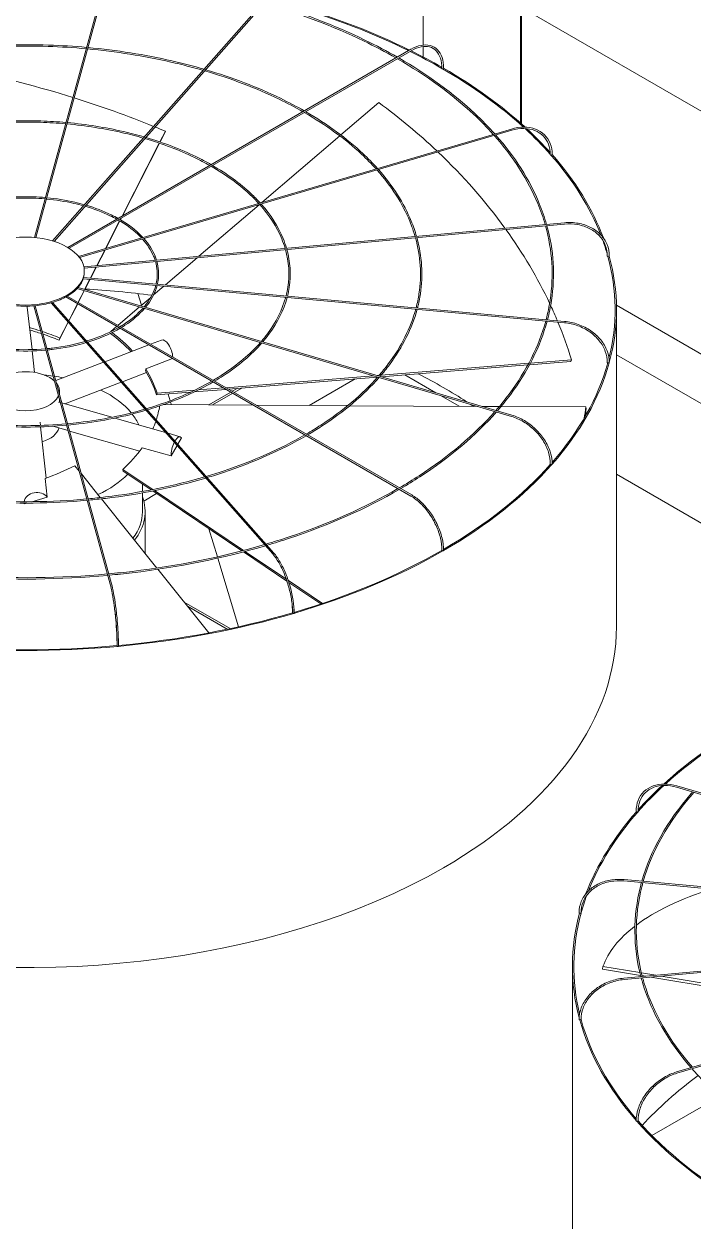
# Model space of a CAD drawing. Header units: millimetres. Extents: x -312439 to 477422, y -331570 to 212570.
# Drawn here: x 398486 to 398783, y 91207 to 91738 of the extents above; entities that cross this region are included whole.
import ezdxf

# ---------------------------------------------------------------- set-up
doc = ezdxf.new("R2010")
doc.units = ezdxf.units.MM

msp = doc.modelspace()

# ---------------------------------------------------------------- linework, layer by layer
at = {"color": 0, "linetype": 'Continuous', "lineweight": 0, "extrusion": (8.40036e-17, 0.816497, 0.57735)}
for p, q in [((398662.95, 91845.258), (398662.95, 91728.713)), ((398706.256, 91820.255), (398706.256, 91694.05)), ((398706.689, 91820.505), (398706.689, 91693.665)), ((398524.048, 91765.872), (398490.426, 91643.314)), ((398491.045, 91643.255), (398524.638, 91765.71)), ((398596.187, 91752.473), (398498.505, 91641.789)), ((398499.146, 91641.589), (398596.646, 91752.068)), ((398825.256, 91676.938), (398706.689, 91745.392)), ((398662.95, 91728.077), (398662.95, 91723.42)), ((398657.573, 91726.818), (398505.256, 91638.878)), ((398657.879, 91726.288), (398505.847, 91638.512)), ((398643.283, 91703.215), (398626.424, 91688.811)), ((398702.184, 91691.45), (398510.017, 91634.919)), ((398702.356, 91690.862), (398510.426, 91634.401)), ((398546.134, 91685.735), (398548.553, 91690.475)), ((398548.182, 91689.508), (398548.553, 91690.475)), ((398529.318, 91652.77), (398545.853, 91685.183)), ((398545.958, 91685.148), (398529.492, 91652.871)), ((398548.182, 91689.508), (398546.239, 91685.699)), ((398625.948, 91688.404), (398591.353, 91658.846)), ((398590.213, 91657.872), (398563.463, 91635.017)), ((398512.361, 91630.344), (398725.66, 91649.849)), ((398512.475, 91629.74), (398725.716, 91649.239)), ((398522.012, 91638.448), (398528.252, 91650.68)), ((398528.346, 91650.625), (398522.156, 91638.49)), ((398528.531, 91651.227), (398528.807, 91651.768)), ((398528.981, 91651.868), (398528.625, 91651.171)), ((398518.148, 91630.873), (398521.629, 91637.697)), ((398521.773, 91637.739), (398518.277, 91630.885)), ((398562.657, 91634.329), (398548.573, 91622.294)), ((398512.578, 91627.906), (398512.578, 91628.406)), ((398515.322, 91625.335), (398517.819, 91630.228)), ((398517.948, 91630.24), (398515.44, 91625.324)), ((398509.787, 91621.122), (398702.356, 91564.473)), ((398512.094, 91625.015), (398725.66, 91605.486)), ((398725.716, 91606.096), (398512.274, 91625.614)), ((398512.731, 91620.256), (398515.023, 91624.747)), ((398515.14, 91624.737), (398512.838, 91620.224)), ((398547.922, 91621.739), (398543.316, 91617.803)), ((398657.573, 91528.517), (398504.406, 91616.948)), ((398657.879, 91529.047), (398505.025, 91617.298)), ((398509.327, 91620.619), (398702.184, 91563.885)), ((398509.812, 91614.534), (398512.448, 91619.701)), ((398512.555, 91619.669), (398509.907, 91614.479)), ((398536.349, 91618.436), (398537.93, 91613.202)), ((398542.054, 91616.725), (398537.618, 91612.935)), ((398487.265, 91612.391), (398489.359, 91593.559)), ((398524.048, 91489.463), (398490.165, 91612.975)), ((398524.638, 91489.625), (398490.784, 91613.031)), ((398497.819, 91614.324), (398596.187, 91502.862)), ((398596.646, 91503.267), (398498.47, 91614.512)), ((398505.651, 91606.376), (398509.534, 91613.987)), ((398509.629, 91613.933), (398505.728, 91606.287)), ((398537.062, 91612.46), (398527.522, 91604.309)), ((398994.7, 91471.277), (398748.765, 91613.268)), ((398748.785, 91470.655), (398748.785, 91611.395)), ((398505.429, 91605.701), (398501.347, 91597.698)), ((398501.717, 91598.665), (398505.351, 91605.789)), ((398524.31, 91601.524), (398524.324, 91601.576)), ((398527.028, 91603.887), (398524.324, 91601.576)), ((398501.347, 91597.698), (398501.717, 91598.665)), ((398541.256, 91595.673), (398521.726, 91588.161)), ((398546.784, 91597.8), (398541.991, 91595.956)), ((398489.427, 91592.948), (398490.488, 91583.402)), ((398539.89, 91585.024), (398551.779, 91589.597)), ((398710.612, 91587.592), (398728.803, 91589.063)), ((398728.598, 91588.288), (398728.803, 91589.063)), ((398748.785, 91591.253), (398950.298, 91474.91)), ((398521.116, 91587.926), (398499.909, 91579.769)), ((398644.327, 91582.23), (398709.887, 91587.533)), ((398709.46, 91586.74), (398644.518, 91581.488)), ((398728.598, 91588.288), (398710.189, 91586.799)), ((398528.92, 91579.083), (398503.971, 91569.486)), ((398540.188, 91583.417), (398529.53, 91579.318)), ((398575.417, 91576.657), (398640.795, 91581.945)), ((398642.749, 91581.344), (398576.569, 91575.992)), ((398632.789, 91580.539), (398612.408, 91568.772)), ((398642.497, 91582.082), (398643.46, 91582.16)), ((398668.656, 91574.387), (398654.902, 91582.327)), ((398501.535, 91575.059), (398501.535, 91573.84)), ((398559.627, 91574.621), (398544.64, 91573.409)), ((398544.64, 91573.409), (398544.846, 91574.184)), ((398544.846, 91574.184), (398561.561, 91575.536)), ((398549.823, 91573.828), (398550.713, 91570.882)), ((398575.495, 91575.905), (398561.364, 91574.762)), ((398563.225, 91575.67), (398574.343, 91576.57)), ((398577.609, 91574.684), (398567.799, 91569.02)), ((398569.514, 91569.01), (398578.475, 91574.184)), ((398580.413, 91576.303), (398578.222, 91575.038)), ((398579.088, 91574.538), (398582.427, 91576.465)), ((398679.023, 91568.401), (398670.91, 91573.085)), ((398501.935, 91570.068), (398501.145, 91570.293)), ((398501.535, 91571.525), (398501.535, 91570.182)), ((398524.843, 91563.523), (398502.624, 91569.871)), ((398587.611, 91568.91), (398547.714, 91569.132)), ((398550.891, 91570.294), (398551.248, 91569.112)), ((398629.47, 91568.677), (398588.847, 91568.903)), ((398686.983, 91568.357), (398630.43, 91568.672)), ((398696.755, 91568.303), (398689.195, 91568.345)), ((398735.216, 91568.089), (398697.55, 91568.298)), ((398735.38, 91567.328), (398735.216, 91568.089)), ((398548.655, 91556.721), (398526.12, 91563.159)), ((398493.102, 91559.894), (398492.946, 91561.298)), ((398495.698, 91536.549), (398493.17, 91559.283)), ((398505.358, 91557.593), (398498.562, 91559.534)), ((398537.168, 91548.505), (398506.047, 91557.396)), ((398555.076, 91554.886), (398549.748, 91556.409)), ((398555.671, 91554.324), (398554.067, 91551.514)), ((398551.115, 91546.341), (398538.264, 91550.012)), ((398553.747, 91550.952), (398551.115, 91546.341)), ((398510.295, 91539.594), (398508.339, 91542.033)), ((398496.104, 91528.105), (398495.186, 91536.367)), ((398519.684, 91527.886), (398511.26, 91538.39)), ((398529.853, 91539.618), (398529.688, 91540.379)), ((398529.688, 91540.379), (398542.972, 91531.452)), ((398542.222, 91531.306), (398529.853, 91539.618)), ((398877.595, 91463.878), (398748.785, 91538.247)), ((398538.36, 91530.587), (398538.36, 91533.901)), ((398582.495, 91504.242), (398542.942, 91530.822)), ((398543.69, 91530.97), (398583.192, 91504.424)), ((398485.809, 91525.441), (398485.852, 91525.058)), ((398485.852, 91525.058), (398487.14, 91525.441)), ((398489.241, 91526.066), (398496.104, 91528.105)), ((398544.777, 91496.598), (398520.138, 91527.321)), ((398538.36, 91521.616), (398538.36, 91529.965)), ((398544.668, 91529.662), (398538.945, 91526.358)), ((398539.585, 91503.073), (398539.585, 91521.616)), ((398567.875, 91514.067), (398571.638, 91501.607)), ((398583.869, 91503.969), (398602.251, 91491.616)), ((398571.816, 91501.019), (398581.022, 91470.542)), ((398602.54, 91490.772), (398583.173, 91503.786)), ((398567.85, 91467.829), (398545.221, 91496.045)), ((398603.139, 91491.02), (398618.23, 91480.878)), ((398617.585, 91480.661), (398603.413, 91490.185)), ((398577.298, 91469.729), (398556.866, 91481.525)), ((398558.36, 91479.663), (398576.031, 91469.46)), ((398967.373, 91342.899), (398775.443, 91399.36)), ((398967.782, 91343.417), (398775.616, 91399.948)), ((398965.324, 91338.238), (398752.083, 91357.737)), ((398752.139, 91358.347), (398965.438, 91338.842)), ((398965.525, 91334.112), (398752.083, 91314.594)), ((398752.139, 91313.984), (398965.705, 91333.513)), ((398775.443, 91272.971), (398968.012, 91329.62)), ((398775.616, 91272.383), (398968.472, 91329.117)), ((398729.231, 91179.153), (398729.231, 91319.893)), ((398742.635, 91318.635), (398742.8, 91319.78)), ((398759.49, 91315.829), (398742.635, 91318.635)), ((398742.8, 91319.78), (398759.187, 91317.052)), ((398759.843, 91316.943), (398766.198, 91315.885)), ((398761.652, 91315.469), (398760.151, 91315.719)), ((398823.469, 91305.177), (398764.037, 91315.072)), ((398768.583, 91315.488), (398822.786, 91306.463)), ((398764.508, 91244.757), (398794.538, 91262.095))]:
    msp.add_line(p, q, dxfattribs=at)
at = {"color": 0, "linetype": 'Continuous', "lineweight": 0}
for centre, major_axis, ratio, start_param, end_param in [((398486.56, 91611.395), (-261.613, 0), 0.5773503, 4.0051997, 4.2408431), ((398486.56, 91611.395), (-262.225, 0), 0.5773503, 4.0050166, 4.2406095), ((398486.56, 91611.395), (-261.613, 0), 0.5773503, 3.9286416, 4.0018792), ((398486.56, 91611.395), (-262.225, 0), 0.5773503, 3.9309746, 4.001704), ((398486.93, 91569.678), (-236.033, 90.421), 0.5343599, 4.8289255, 5.0170065), ((398671.548, 91718.323), (0.306, -0.004), 0.5683066, 3.1415927, 3.9346429), ((398671.548, 91718.323), (0.306, -0.004), 0.5683066, 3.9346429, 5.5054392), ((398486.56, 91611.395), (-261.613, 0), 0.5773503, 3.7066773, 3.9265771), ((398671.764, 91718.448), (-0.306, 0), 0.5773503, 1.8326303, 3.1415927), ((398486.56, 91611.395), (-262.225, 0), 0.5773503, 3.705131, 3.9265633), ((398486.93, 91569.678), (-236.033, 90.421), 0.5343599, 4.6778989, 4.8264893), ((398486.766, 91569.486), (244.29, -64.884), 0.7560981, 0.9482496, 1.0897919), ((398486.93, 91569.678), (-236.033, 90.421), 0.5343599, 4.655659, 4.6753292), ((398486.56, 91611.395), (-261.613, 0), 0.5773503, 3.6151503, 3.7017035), ((398486.56, 91611.395), (-262.225, 0), 0.5773503, 3.6198551, 3.6998544), ((398486.766, 91569.486), (244.29, -64.884), 0.7560981, 0.7473423, 0.9452164), ((398719.687, 91680.069), (-0.306, 0.005), 0.5715189, 0, 0.4809344), ((398719.687, 91680.069), (-0.306, 0.005), 0.5715189, 0.4809344, 2.0517307), ((398486.56, 91611.395), (-261.613, 0), 0.5773503, 3.3623861, 3.6122993), ((398719.959, 91680.149), (-0.306, 0), 0.5773503, 1.5184711, 3.1415927), ((398486.56, 91611.395), (-262.225, 0), 0.5773503, 3.3525846, 3.6125039), ((398486.766, 91569.486), (244.29, -64.884), 0.7560981, 0.5676523, 0.7441319), ((398486.56, 91611.395), (-261.613, 0), 0.5773503, 3.3053341, 3.3466211), ((398744.995, 91635.099), (-0.306, 0.006), 0.5752952, 0, 0.1678974), ((398744.995, 91635.099), (-0.306, 0.006), 0.5752952, 0.1678974, 1.7386937), ((398486.56, 91611.395), (-261.613, 0), 0.5773503, 2.9976529, 3.2980059), ((398745.297, 91635.127), (-0.306, 0), 0.5773503, 1.2043118, 3.1415927), ((398486.56, 91611.395), (-262.225, 0), 0.5773503, 2.9856485, 3.2984345), ((398486.451, 91627.906), (-26.126, 0), 0.5773503, 2.9880814, 3.1415927), ((398486.451, 91627.906), (-26.126, 0), 0.5773503, 2.3597628, 2.6667854), ((398486.451, 91627.906), (-26.126, 0), 0.5773503, 2.6739221, 2.9809447), ((398486.451, 91627.906), (-26.126, 0), 0.5773503, 2.0456036, 2.3526262), ((398486.56, 91470.155), (-261.613, 0), 0.5773503, 4.4965959, 4.611374), ((398486.451, 91627.906), (-26.126, 0), 0.5773503, 1.417285, 1.7243076), ((398481.771, 91611.781), (-5.494, -0.611), 0.8148193, 3.1415927, 3.239858), ((398486.451, 91627.906), (-26.126, 0), 0.5773503, 1.7314443, 2.0384669), ((398486.766, 91569.486), (244.29, -64.884), 0.7560981, 0.5274276, 0.562586), ((398486.766, 91569.486), (244.29, -64.884), 0.7560981, 0.4379774, 0.5241031), ((398486.93, 91569.678), (56.639, -21.698), 0.5343599, 1.6636456, 1.7494756), ((398486.56, 91568.711), (-56.639, 21.698), 0.5343599, 4.7930664, 4.8825345), ((398486.93, 91569.678), (56.639, -21.698), 0.5343599, 1.5140664, 1.6514841), ((398486.56, 91568.711), (-56.639, 21.698), 0.5343599, 4.655659, 4.78086), ((398486.56, 91568.711), (58.621, -15.57), 0.7560981, 0.8715668, 1.0888975), ((398486.766, 91569.486), (58.621, -15.57), 0.7560981, 1.0889957, 1.0897919), ((398486.766, 91569.486), (58.621, -15.57), 0.7560981, 0.8588781, 1.0770864), ((398548.769, 91592.64), (-1.984, 5.159), 0.4527097, 4.0715694, 6.2831853), ((398486.56, 91575.059), (-14.976, 0), 0.5773503, 3.6916997, 5.4977871), ((398486.56, 91568.711), (58.621, -15.57), 0.7560981, 0.4379774, 0.6726233), ((398486.766, 91569.486), (58.621, -15.57), 0.7560981, 0.4379774, 0.6748983), ((398486.56, 91611.395), (-261.613, 0), 0.5773503, 2.6753447, 2.9836943), ((398486.56, 91611.395), (-262.225, 0), 0.5773503, 2.6707914, 2.9843582), ((398744.995, 91587.815), (-0.306, 0.006), 0.5792658, 0, 1.4246091), ((398745.297, 91587.788), (-0.306, 0), 0.5773503, 0.8901525, 3.1415927), ((398486.56, 91552.747), (-51.8, 0), 0.5773503, 4.4755897, 4.5522282), ((398486.56, 91552.747), (-51.8, 0), 0.5773503, 4.3841689, 4.46244), ((398486.56, 91575.059), (-14.976, 0), 0.5773503, 3.0357663, 3.5615783), ((398486.56, 91470.155), (-261.613, 0), 0.5773503, 3.867145, 3.9833748), ((398486.56, 91575.059), (-14.976, 0), 0.5773503, 0.1968015, 2.9056449), ((398486.56, 91552.747), (-51.8, 0), 0.5773503, 3.5810046, 4.0125195), ((398486.395, 91569.473), (59.282, 12.821), 0.7719474, 5.8595474, 5.99043), ((398486.56, 91470.155), (-261.613, 0), 0.5773503, 3.8494737, 3.8569689), ((398486.395, 91569.473), (247.048, 53.431), 0.7719474, 5.9775334, 6.0030301), ((398486.56, 91552.747), (-51.8, 0), 0.5773503, 3.3906549, 3.5616615), ((398486.56, 91568.711), (247.048, 53.431), 0.7719474, 5.9850347, 6.0030301), ((398486.56, 91560.151), (-14.976, 0), 0.5773503, 2.0838772, 2.9778132), ((398486.395, 91569.473), (59.282, 12.821), 0.7719474, 5.7736505, 5.8452628), ((398553.558, 91549.571), (1.518, 5.315), 0.3621096, 1.1204156, 2.3231422), ((398553.558, 91549.571), (1.518, 5.315), 0.3621096, 5.9116388, 7.2697762), ((398486.395, 91569.473), (59.282, 12.821), 0.7719474, 5.3512156, 5.5881365), ((398486.189, 91569.651), (-56.425, -22.248), 0.5660586, 1.5074553, 1.7443762), ((398486.56, 91611.395), (-262.225, 0), 0.5773503, 2.0421116, 2.6702774), ((398486.56, 91611.395), (-261.613, 0), 0.5773503, 2.358999, 2.669365), ((398719.687, 91542.845), (-0.306, 0.005), 0.5830421, 0, 1.1094484), ((398719.959, 91542.765), (-0.306, 0), 0.5773503, 0.5759933, 3.1415927), ((398486.56, 91552.747), (-51.8, 0), 0.5773503, 2.2375498, 2.6358707), ((398491.349, 91525.642), (5.494, 0.611), 0.8148193, 0.440938, 2.9148909), ((398491.349, 91525.642), (5.494, 0.611), 0.8148193, 3.0505707, 3.1356266), ((398486.56, 91521.616), (-53.025, 0), 0.5773503, 2.7158894, 3.3569527), ((398486.56, 91521.616), (51.8, 0), 0.5773503, 5.8780508, 6.2831853), ((398486.56, 91611.395), (-261.613, 0), 0.5773503, 2.0437737, 2.355024), ((398671.548, 91504.592), (-0.306, 0.004), 0.5862544, 0, 0.7932918), ((398671.764, 91504.467), (-0.306, 0), 0.5773503, 0.261834, 3.1415927), ((398486.56, 91611.395), (-262.225, 0), 0.5773503, 1.7280308, 2.0415976), ((398486.56, 91611.395), (-261.613, 0), 0.5773503, 1.7289191, 2.0406845), ((398605.291, 91476.799), (-0.306, 0.003), 0.5885883, 0, 0.4763277), ((398605.43, 91476.641), (-0.306, 0), 0.5773503, 0, 3.1415927), ((398486.56, 91470.655), (262.225, 0), 0.5773503, 3.1415927, 5.4977871), ((398486.56, 91470.655), (262.225, 0), 0.5773503, 5.4977871, 6.2831853), ((398486.56, 91611.395), (-262.225, 0), 0.5773503, 1.4139544, 1.727034), ((398486.56, 91611.395), (-261.613, 0), 0.5773503, 1.41439, 1.726367), ((398527.401, 91462.187), (-0.306, 0.001), 0.5898153, 0, 0.1588369), ((398527.449, 91462.013), (-0.306, 0), 0.5773503, 0, 3.1415927), ((398991.456, 91319.893), (-261.613, 0), 0.5773503, 5.4234857, 5.718128), ((398991.456, 91319.893), (-262.225, 0), 0.5773503, 5.4989549, 5.7196003), ((398991.456, 91319.893), (-261.613, 0), 0.5773503, 5.7230202, 5.8115447), ((398991.456, 91319.893), (-262.225, 0), 0.5773503, 5.7247725, 5.8068149), ((398991.456, 91319.893), (-262.225, 0), 0.5773503, 5.8129334, 6.0685314), ((398991.456, 91319.893), (-261.613, 0), 0.5773503, 5.8119417, 6.0598961), ((398757.84, 91388.647), (0.306, 0), 0.5773503, 3.1415927, 4.7647143), ((398758.113, 91388.567), (0.306, 0.005), 0.5715189, 4.2314546, 5.8022509), ((398758.113, 91388.567), (0.306, 0.005), 0.5715189, 5.8022509, 6.2831853), ((398991.456, 91319.893), (-261.613, 0), 0.5773503, 6.0736106, 6.1250005), ((398991.621, 91278.355), (-250.189, 35.961), 0.3284711, 5.6885713, 5.965771), ((398991.456, 91319.893), (-262.225, 0), 0.5773503, 6.126925, 6.4343205), ((398991.456, 91319.893), (-261.613, 0), 0.5773503, 6.1262297, 6.4235661), ((398732.502, 91343.625), (0.306, 0), 0.5773503, 3.1415927, 5.0788735), ((398732.805, 91343.597), (0.306, 0.006), 0.5752952, 4.5444916, 6.1152879), ((398732.805, 91343.597), (0.306, 0.006), 0.5752952, 6.1152879, 6.2831853), ((398991.621, 91278.355), (-250.189, 35.961), 0.3284711, 5.9728515, 6.2156373), ((398732.502, 91296.286), (0.306, 0), 0.5773503, 3.1415927, 5.3930328), ((398991.456, 91319.893), (-262.225, 0), 0.5773503, 0.15775, 0.4689102), ((398732.805, 91296.313), (0.306, 0.006), 0.5792658, 4.8585762, 6.2831853), ((398991.456, 91319.893), (-261.613, 0), 0.5773503, 0.1573017, 0.4645126), ((398991.456, 91178.653), (-261.613, 0), 0.5773503, 5.6218563, 5.7966666), ((398757.84, 91251.263), (0.306, 0), 0.5773503, 3.1415927, 5.7071921), ((398991.456, 91319.893), (-262.225, 0), 0.5773503, 0.4717795, 0.7837457), ((398758.113, 91251.343), (0.306, 0.005), 0.5830421, 5.1737369, 6.2831853), ((398991.456, 91319.893), (-261.613, 0), 0.5773503, 0.4715588, 0.781436)]:
    msp.add_ellipse(centre, major_axis=major_axis, ratio=ratio, start_param=start_param, end_param=end_param, dxfattribs=at)
msp.add_ellipse((398486.451, 91628.406), major_axis=(26.126, 0), ratio=0.5773503, dxfattribs=at)
for points, knots in [([(398650.924, 91722.979), (398646.321, 91725.608), (398641.529, 91728.127), (398623.031, 91737.066), (398608.208, 91742.719), (398592.473, 91747.339)], [4.71777189, 4.71777189, 4.71777189, 4.71777189, 4.80086127, 4.80086127, 5.02732174, 5.02732174, 5.02732174, 5.02732174]), ([(398651.538, 91723.334), (398646.924, 91725.979), (398642.119, 91728.513), (398623.57, 91737.509), (398608.703, 91743.197), (398592.92, 91747.846)], [4.71590946, 4.71590946, 4.71590946, 4.71590946, 4.79913358, 4.79913358, 5.02600568, 5.02600568, 5.02600568, 5.02600568]), ([(398513.566, 91727.664), (398507.982, 91728.167), (398502.357, 91728.514), (398484.239, 91729.126), (398471.685, 91728.776), (398459.337, 91727.664)], [5.34296141, 5.34296141, 5.34296141, 5.34296141, 5.43938168, 5.43938168, 5.65261288, 5.65261288, 5.65261288, 5.65261288]), ([(398513.401, 91727.063), (398507.794, 91727.567), (398502.145, 91727.913), (398484.136, 91728.508), (398471.718, 91728.16), (398459.502, 91727.063)], [5.34359392, 5.34359392, 5.34359392, 5.34359392, 5.44060854, 5.44060854, 5.65198037, 5.65198037, 5.65198037, 5.65198037]), ([(398565.738, 91717.971), (398561.075, 91719.332), (398556.307, 91720.572), (398539.456, 91724.442), (398526.933, 91726.432), (398514.185, 91727.607)], [5.03001504, 5.03001504, 5.03001504, 5.03001504, 5.11913743, 5.11913743, 5.33939405, 5.33939405, 5.33939405, 5.33939405]), ([(398672.071, 91718.448), (398672.071, 91720.173), (398671.834, 91721.768), (398670.901, 91724.547), (398670.202, 91725.731), (398668.404, 91727.551), (398667.305, 91728.187), (398664.838, 91728.839), (398663.471, 91728.856), (398660.606, 91728.287), (398659.107, 91727.699), (398657.599, 91726.833), (398657.586, 91726.826), (398657.573, 91726.818)], [3.1415927, 3.1415927, 3.1415927, 3.1415927, 3.4557519, 3.4557519, 3.7699112, 3.7699112, 4.0826965, 4.0826965, 4.3954482, 4.3954482, 4.7096075, 4.7096075, 4.712389, 4.712389, 4.712389, 4.712389]), ([(398657.879, 91726.288), (398659.317, 91727.118), (398660.748, 91727.678), (398663.448, 91728.213), (398664.715, 91728.188), (398666.966, 91727.575), (398667.952, 91726.987), (398669.575, 91725.294), (398670.211, 91724.185), (398671.056, 91721.538), (398671.264, 91720), (398671.242, 91718.327)], [1.5707963, 1.5707963, 1.5707963, 1.5707963, 1.8880644, 1.8880644, 2.2053324, 2.2053324, 2.5226004, 2.5226004, 2.8398685, 2.8398685, 3.1571365, 3.1571365, 3.1571365, 3.1571365]), ([(398565.29, 91717.464), (398560.637, 91718.815), (398555.879, 91720.047), (398539.118, 91723.878), (398526.681, 91725.844), (398514.021, 91727.007)], [5.03177949, 5.03177949, 5.03177949, 5.03177949, 5.12085286, 5.12085286, 5.34001919, 5.34001919, 5.34001919, 5.34001919]), ([(398694.116, 91689.076), (398691.379, 91692.129), (398688.44, 91695.123), (398675.759, 91706.957), (398664.401, 91715.226), (398651.539, 91722.627)], [4.40451603, 4.40451603, 4.40451603, 4.40451603, 4.48100319, 4.48100319, 4.71406654, 4.71406654, 4.71406654, 4.71406654]), ([(398694.766, 91689.268), (398692.034, 91692.33), (398689.1, 91695.331), (398676.41, 91707.227), (398665.034, 91715.54), (398652.151, 91722.981)], [4.40270972, 4.40270972, 4.40270972, 4.40270972, 4.47899466, 4.47899466, 4.71221436, 4.71221436, 4.71221436, 4.71221436]), ([(398609.6, 91699.121), (398606.208, 91701.051), (398602.678, 91702.902), (398588.87, 91709.572), (398577.747, 91713.81), (398565.94, 91717.274)], [4.7196458, 4.7196458, 4.7196458, 4.7196458, 4.80114658, 4.80114658, 5.02763075, 5.02763075, 5.02763075, 5.02763075]), ([(398610.214, 91699.476), (398606.81, 91701.422), (398603.268, 91703.289), (398589.408, 91710.014), (398578.242, 91714.288), (398566.387, 91717.781)], [4.71715813, 4.71715813, 4.71715813, 4.71715813, 4.79884427, 4.79884427, 5.02587671, 5.02587671, 5.02587671, 5.02587671]), ([(398504.426, 91694.347), (398500.752, 91694.675), (398497.052, 91694.903), (398485.042, 91695.311), (398476.692, 91695.082), (398468.477, 91694.347)], [5.34408303, 5.34408303, 5.34408303, 5.34408303, 5.43906993, 5.43906993, 5.65149126, 5.65149126, 5.65149126, 5.65149126]), ([(398642.049, 91673.759), (398640.038, 91675.99), (398637.883, 91678.178), (398628.417, 91687.007), (398619.882, 91693.214), (398610.215, 91698.769)], [4.40671458, 4.40671458, 4.40671458, 4.40671458, 4.48133637, 4.48133637, 4.71470569, 4.71470569, 4.71470569, 4.71470569]), ([(398642.7, 91673.951), (398640.693, 91676.191), (398638.543, 91678.387), (398629.068, 91687.276), (398620.515, 91693.528), (398610.828, 91699.123)], [4.40429576, 4.40429576, 4.40429576, 4.40429576, 4.47865981, 4.47865981, 4.7122362, 4.7122362, 4.7122362, 4.7122362]), ([(398504.261, 91693.747), (398500.564, 91694.075), (398496.84, 91694.301), (398484.94, 91694.693), (398476.725, 91694.465), (398468.642, 91693.747)], [5.34503474, 5.34503474, 5.34503474, 5.34503474, 5.44090812, 5.44090812, 5.65053954, 5.65053954, 5.65053954, 5.65053954]), ([(398538.765, 91687.408), (398535.734, 91688.282), (398532.637, 91689.081), (398521.562, 91691.609), (398513.296, 91692.916), (398504.881, 91693.69)], [5.03439168, 5.03439168, 5.03439168, 5.03439168, 5.12127422, 5.12127422, 5.3396756, 5.3396756, 5.3396756, 5.3396756]), ([(398539.213, 91687.916), (398536.172, 91688.799), (398533.064, 91689.606), (398521.9, 91692.173), (398513.548, 91693.503), (398505.046, 91694.29)], [5.03173968, 5.03173968, 5.03173968, 5.03173968, 5.11870396, 5.11870396, 5.33874043, 5.33874043, 5.33874043, 5.33874043]), ([(398720.266, 91680.149), (398720.266, 91681.882), (398719.966, 91683.532), (398718.791, 91686.502), (398717.914, 91687.82), (398715.674, 91689.987), (398714.31, 91690.835), (398711.239, 91691.976), (398709.532, 91692.27), (398705.943, 91692.283), (398704.062, 91692.002), (398702.184, 91691.45)], [4.712389, 4.712389, 4.712389, 4.712389, 5.0265482, 5.0265482, 5.3407075, 5.3407075, 5.6548668, 5.6548668, 5.969026, 5.969026, 6.2831853, 6.2831853, 6.2831853, 6.2831853]), ([(398702.356, 91690.862), (398704.172, 91691.396), (398705.985, 91691.663), (398709.419, 91691.64), (398711.041, 91691.35), (398713.933, 91690.25), (398715.204, 91689.44), (398717.279, 91687.382), (398718.083, 91686.133), (398719.148, 91683.31), (398719.408, 91681.736), (398719.38, 91680.074)], [0, 0, 0, 0, 0.317268, 0.317268, 0.6345361, 0.6345361, 0.9518041, 0.9518041, 1.2690722, 1.2690722, 1.5863402, 1.5863402, 1.5863402, 1.5863402]), ([(398568.285, 91675.268), (398566.1, 91676.502), (398563.831, 91677.687), (398554.711, 91682.087), (398547.291, 91684.911), (398539.415, 91687.219)], [4.72327264, 4.72327264, 4.72327264, 4.72327264, 4.80171455, 4.80171455, 5.02817129, 5.02817129, 5.02817129, 5.02817129]), ([(398568.9, 91675.623), (398566.703, 91676.873), (398564.421, 91678.074), (398555.25, 91682.53), (398547.786, 91685.389), (398539.863, 91687.726)], [4.71952861, 4.71952861, 4.71952861, 4.71952861, 4.7982649, 4.7982649, 5.02554265, 5.02554265, 5.02554265, 5.02554265]), ([(398717.117, 91649.068), (398716.23, 91652.176), (398715.153, 91655.267), (398709.575, 91668.804), (398703.074, 91678.98), (398694.567, 91688.571)], [4.09036759, 4.09036759, 4.09036759, 4.09036759, 4.16055829, 4.16055829, 4.40029723, 4.40029723, 4.40029723, 4.40029723]), ([(398717.738, 91649.125), (398716.852, 91652.244), (398715.777, 91655.344), (398710.205, 91668.934), (398703.709, 91679.145), (398695.216, 91688.761)], [4.08953528, 4.08953528, 4.08953528, 4.08953528, 4.15944113, 4.15944113, 4.39851052, 4.39851052, 4.39851052, 4.39851052]), ([(398589.988, 91658.445), (398588.702, 91659.857), (398587.329, 91661.243), (398581.077, 91667.065), (398575.368, 91671.209), (398568.902, 91674.917)], [4.41096312, 4.41096312, 4.41096312, 4.41096312, 4.4820009, 4.4820009, 4.71586354, 4.71586354, 4.71586354, 4.71586354]), ([(398590.641, 91658.637), (398589.359, 91660.057), (398587.99, 91661.451), (398581.728, 91667.335), (398576.002, 91671.524), (398569.515, 91675.271)], [4.40730528, 4.40730528, 4.40730528, 4.40730528, 4.47799052, 4.47799052, 4.71216027, 4.71216027, 4.71216027, 4.71216027]), ([(398659.406, 91643.791), (398658.752, 91646.052), (398657.963, 91648.301), (398653.798, 91658.401), (398648.905, 91666.048), (398642.501, 91673.254)], [4.09258463, 4.09258463, 4.09258463, 4.09258463, 4.16074385, 4.16074385, 4.40108815, 4.40108815, 4.40108815, 4.40108815]), ([(398660.027, 91643.847), (398659.374, 91646.119), (398658.588, 91648.378), (398654.428, 91658.531), (398649.541, 91666.212), (398643.15, 91673.445)], [4.09145544, 4.09145544, 4.09145544, 4.09145544, 4.15925512, 4.15925512, 4.39870409, 4.39870409, 4.39870409, 4.39870409]), ([(398495.286, 91661.03), (398493.523, 91661.184), (398491.748, 91661.292), (398485.847, 91661.495), (398481.699, 91661.387), (398477.617, 91661.03)], [5.34742678, 5.34742678, 5.34742678, 5.34742678, 5.43812478, 5.43812478, 5.64814751, 5.64814751, 5.64814751, 5.64814751]), ([(398495.121, 91660.429), (398493.335, 91660.583), (398491.536, 91660.69), (398485.744, 91660.877), (398481.732, 91660.77), (398477.782, 91660.429)], [5.34934775, 5.34934775, 5.34934775, 5.34934775, 5.44178794, 5.44178794, 5.64622654, 5.64622654, 5.64622654, 5.64622654]), ([(398512.239, 91657.35), (398510.831, 91657.749), (398509.395, 91658.114), (398504.008, 91659.34), (398499.911, 91659.987), (398495.741, 91660.374)], [5.04221465, 5.04221465, 5.04221465, 5.04221465, 5.12251796, 5.12251796, 5.33864709, 5.33864709, 5.33864709, 5.33864709]), ([(398512.688, 91657.859), (398511.269, 91658.266), (398509.822, 91658.64), (398504.345, 91659.904), (398500.163, 91660.574), (398495.906, 91660.973)], [5.03687901, 5.03687901, 5.03687901, 5.03687901, 5.11739529, 5.11739529, 5.33679188, 5.33679188, 5.33679188, 5.33679188]), ([(398602.319, 91638.57), (398601.899, 91639.999), (398601.4, 91641.42), (398598.653, 91648.136), (398595.377, 91653.285), (398591.092, 91658.131)], [4.09510983, 4.09510983, 4.09510983, 4.09510983, 4.15888353, 4.15888353, 4.39893942, 4.39893942, 4.39893942, 4.39893942]), ([(398526.967, 91651.413), (398525.992, 91651.952), (398524.984, 91652.472), (398520.553, 91654.602), (398516.836, 91656.012), (398512.89, 91657.163)], [4.73414686, 4.73414686, 4.73414686, 4.73414686, 4.80339703, 4.80339703, 5.02979007, 5.02979007, 5.02979007, 5.02979007]), ([(398527.585, 91651.77), (398526.597, 91652.324), (398525.575, 91652.859), (398521.091, 91655.045), (398517.331, 91656.49), (398513.338, 91657.67)], [4.72658474, 4.72658474, 4.72658474, 4.72658474, 4.79652126, 4.79652126, 5.0245472, 5.0245472, 5.0245472, 5.0245472]), ([(398601.697, 91638.513), (398601.275, 91639.932), (398600.775, 91641.343), (398598.023, 91648.005), (398594.741, 91653.121), (398590.443, 91657.94)], [4.09685918, 4.09685918, 4.09685918, 4.09685918, 4.16111414, 4.16111414, 4.40251946, 4.40251946, 4.40251946, 4.40251946]), ([(398537.922, 91643.128), (398537.364, 91643.722), (398536.775, 91644.307), (398533.737, 91647.123), (398530.855, 91649.204), (398527.588, 91651.064)], [4.42373247, 4.42373247, 4.42373247, 4.42373247, 4.48397953, 4.48397953, 4.71933502, 4.71933502, 4.71933502, 4.71933502]), ([(398538.579, 91643.321), (398538.023, 91643.923), (398537.437, 91644.516), (398534.388, 91647.393), (398531.488, 91649.519), (398528.202, 91651.418)], [4.41624247, 4.41624247, 4.41624247, 4.41624247, 4.47598634, 4.47598634, 4.71193426, 4.71193426, 4.71193426, 4.71193426]), ([(398717.549, 91606.843), (398718.305, 91609.699), (398718.901, 91612.568), (398721.002, 91626.447), (398720.312, 91637.563), (398717.286, 91648.468)], [3.77541609, 3.77541609, 3.77541609, 3.77541609, 3.83978539, 3.83978539, 4.08585643, 4.08585643, 4.08585643, 4.08585643]), ([(398718.167, 91606.786), (398718.921, 91609.649), (398719.516, 91612.526), (398721.613, 91626.442), (398720.924, 91637.593), (398717.906, 91648.525)], [3.77616248, 3.77616248, 3.77616248, 3.77616248, 3.84020832, 3.84020832, 4.08505688, 4.08505688, 4.08505688, 4.08505688]), ([(398745.603, 91635.127), (398745.603, 91636.863), (398745.27, 91638.571), (398743.971, 91641.757), (398743.006, 91643.235), (398740.541, 91645.814), (398739.043, 91646.915), (398735.663, 91648.636), (398733.782, 91649.255), (398729.82, 91649.957), (398727.74, 91650.039), (398725.66, 91649.849)], [4.712389, 4.712389, 4.712389, 4.712389, 5.0265482, 5.0265482, 5.3407075, 5.3407075, 5.6548668, 5.6548668, 5.969026, 5.969026, 6.2831853, 6.2831853, 6.2831853, 6.2831853]), ([(398725.716, 91649.239), (398727.732, 91649.424), (398729.746, 91649.341), (398733.57, 91648.653), (398735.378, 91648.047), (398738.609, 91646.376), (398740.031, 91645.312), (398742.35, 91642.833), (398743.247, 91641.419), (398744.432, 91638.381), (398744.719, 91636.757), (398744.688, 91635.105)], [6.2831853, 6.2831853, 6.2831853, 6.2831853, 6.6004533, 6.6004533, 6.9177214, 6.9177214, 7.2349894, 7.2349894, 7.5522575, 7.5522575, 7.8695255, 7.8695255, 7.8695255, 7.8695255]), ([(398543.981, 91633.236), (398543.797, 91633.811), (398543.586, 91634.384), (398542.247, 91637.61), (398540.577, 91640.193), (398538.384, 91642.626)], [4.10975269, 4.10975269, 4.10975269, 4.10975269, 4.16221832, 4.16221832, 4.40682155, 4.40682155, 4.40682155, 4.40682155]), ([(398544.605, 91633.293), (398544.422, 91633.878), (398544.212, 91634.461), (398542.878, 91637.74), (398541.213, 91640.357), (398539.035, 91642.817)], [4.10592526, 4.10592526, 4.10592526, 4.10592526, 4.15777238, 4.15777238, 4.39963811, 4.39963811, 4.39963811, 4.39963811]), ([(398659.844, 91612.119), (398660.386, 91614.193), (398660.815, 91616.276), (398662.385, 91626.636), (398661.862, 91634.993), (398659.577, 91643.191)], [3.77736844, 3.77736844, 3.77736844, 3.77736844, 3.83971259, 3.83971259, 4.08656564, 4.08656564, 4.08656564, 4.08656564]), ([(398660.463, 91612.063), (398661.002, 91614.144), (398661.43, 91616.234), (398662.996, 91626.631), (398662.474, 91635.023), (398660.196, 91643.248)], [3.77834287, 3.77834287, 3.77834287, 3.77834287, 3.84027623, 3.84027623, 4.08549455, 4.08549455, 4.08549455, 4.08549455]), ([(398602.136, 91617.397), (398602.465, 91618.692), (398602.729, 91619.992), (398603.768, 91626.832), (398603.412, 91632.426), (398601.87, 91637.914)], [3.78111281, 3.78111281, 3.78111281, 3.78111281, 3.83956511, 3.83956511, 4.08781837, 4.08781837, 4.08781837, 4.08781837]), ([(398602.753, 91617.34), (398603.081, 91618.642), (398603.344, 91619.95), (398604.378, 91626.828), (398604.024, 91632.456), (398602.49, 91637.971)], [3.78251471, 3.78251471, 3.78251471, 3.78251471, 3.8404098, 3.8404098, 4.0861992, 4.0861992, 4.0861992, 4.0861992]), ([(398544.422, 91622.674), (398544.543, 91623.19), (398544.643, 91623.707), (398545.15, 91627.028), (398544.962, 91629.859), (398544.163, 91632.637)], [3.79241111, 3.79241111, 3.79241111, 3.79241111, 3.83910744, 3.83910744, 4.09159713, 4.09159713, 4.09159713, 4.09159713]), ([(398545.038, 91622.618), (398545.158, 91623.141), (398545.258, 91623.665), (398545.76, 91627.024), (398545.574, 91629.89), (398544.783, 91632.694)], [3.79485754, 3.79485754, 3.79485754, 3.79485754, 3.8407928, 3.8407928, 4.08828416, 4.08828416, 4.08828416, 4.08828416]), ([(398539.09, 91612.502), (398539.471, 91612.954), (398539.834, 91613.41), (398542.144, 91616.496), (398543.521, 91619.259), (398544.271, 91622.073)], [3.47410339, 3.47410339, 3.47410339, 3.47410339, 3.51894345, 3.51894345, 3.77424927, 3.77424927, 3.77424927, 3.77424927]), ([(398539.731, 91612.313), (398540.074, 91612.728), (398540.403, 91613.146), (398542.722, 91616.26), (398544.13, 91619.107), (398544.89, 91622.016)], [3.48078418, 3.48078418, 3.48078418, 3.48078418, 3.52099532, 3.52099532, 3.77722211, 3.77722211, 3.77722211, 3.77722211]), ([(398591.152, 91597.187), (398592.098, 91598.283), (398592.992, 91599.395), (398597.724, 91605.724), (398600.466, 91611.207), (398601.978, 91616.796)], [3.46491265, 3.46491265, 3.46491265, 3.46491265, 3.51947788, 3.51947788, 3.77207122, 3.77207122, 3.77207122, 3.77207122]), ([(398591.796, 91596.997), (398592.703, 91598.057), (398593.561, 91599.13), (398598.302, 91605.488), (398601.075, 91611.055), (398602.597, 91616.739)], [3.46836695, 3.46836695, 3.46836695, 3.46836695, 3.52050672, 3.52050672, 3.77360482, 3.77360482, 3.77360482, 3.77360482]), ([(398528.466, 91603.764), (398529.061, 91604.118), (398529.644, 91604.48), (398533.545, 91607.011), (398536.389, 91609.42), (398538.651, 91611.992)], [3.15594616, 3.15594616, 3.15594616, 3.15594616, 3.1998122, 3.1998122, 3.45718678, 3.45718678, 3.45718678, 3.45718678]), ([(398529.073, 91603.414), (398529.578, 91603.718), (398530.073, 91604.028), (398534.018, 91606.589), (398536.966, 91609.103), (398539.298, 91611.802)], [3.16311142, 3.16311142, 3.16311142, 3.16311142, 3.20013863, 3.20013863, 3.46418527, 3.46418527, 3.46418527, 3.46418527]), ([(398643.211, 91581.872), (398644.724, 91583.613), (398646.15, 91585.379), (398653.304, 91594.951), (398657.411, 91603.155), (398659.684, 91611.519)], [3.46185589, 3.46185589, 3.46185589, 3.46185589, 3.51965328, 3.51965328, 3.77134922, 3.77134922, 3.77134922, 3.77134922]), ([(398643.857, 91581.682), (398645.329, 91583.386), (398646.719, 91585.114), (398653.882, 91594.716), (398658.02, 91603.003), (398660.304, 91611.462)], [3.46418406, 3.46418406, 3.46418406, 3.46418406, 3.52033986, 3.52033986, 3.7723822, 3.7723822, 3.7723822, 3.7723822]), ([(398695.261, 91566.56), (398697.345, 91568.948), (398699.305, 91571.371), (398708.881, 91584.187), (398714.352, 91595.106), (398717.388, 91606.242)], [3.46025293, 3.46025293, 3.46025293, 3.46025293, 3.51974047, 3.51974047, 3.77090484, 3.77090484, 3.77090484, 3.77090484]), ([(398695.908, 91566.37), (398697.951, 91568.721), (398699.875, 91571.106), (398709.459, 91583.952), (398714.961, 91594.955), (398718.007, 91606.186)], [3.4620089, 3.4620089, 3.4620089, 3.4620089, 3.52025567, 3.52025567, 3.77168417, 3.77168417, 3.77168417, 3.77168417]), ([(398725.66, 91605.486), (398727.676, 91605.302), (398729.692, 91604.851), (398733.523, 91603.461), (398735.337, 91602.522), (398738.581, 91600.251), (398740.01, 91598.92), (398742.341, 91596.002), (398743.242, 91594.416), (398744.432, 91591.148), (398744.719, 91589.467), (398744.688, 91587.821)], [0, 0, 0, 0, 0.317268, 0.317268, 0.6345361, 0.6345361, 0.9518041, 0.9518041, 1.2690722, 1.2690722, 1.5863402, 1.5863402, 1.5863402, 1.5863402]), ([(398745.603, 91587.788), (398745.603, 91589.524), (398745.271, 91591.288), (398743.977, 91594.698), (398743.016, 91596.344), (398740.563, 91599.359), (398739.072, 91600.728), (398735.704, 91603.058), (398733.829, 91604.02), (398729.874, 91605.444), (398727.796, 91605.906), (398725.716, 91606.096)], [4.712389, 4.712389, 4.712389, 4.712389, 5.0265482, 5.0265482, 5.3407075, 5.3407075, 5.6548668, 5.6548668, 5.969026, 5.969026, 6.2831853, 6.2831853, 6.2831853, 6.2831853]), ([(398513.602, 91597.366), (398514.342, 91597.589), (398515.074, 91597.822), (398520.199, 91599.534), (398524.265, 91601.336), (398527.857, 91603.408)], [2.837842, 2.837842, 2.837842, 2.837842, 2.88061564, 2.88061564, 3.14113288, 3.14113288, 3.14113288, 3.14113288]), ([(398514.047, 91596.861), (398514.679, 91597.054), (398515.306, 91597.254), (398520.513, 91598.988), (398524.744, 91600.875), (398528.469, 91603.055)], [2.84298262, 2.84298262, 2.84298262, 2.84298262, 2.8793398, 2.8793398, 3.14846238, 3.14846238, 3.14846238, 3.14846238]), ([(398496.013, 91593.97), (398496.808, 91594.046), (398497.601, 91594.131), (398503.443, 91594.833), (398508.354, 91595.827), (398512.955, 91597.174)], [2.52003494, 2.52003494, 2.52003494, 2.52003494, 2.56128493, 2.56128493, 2.82541727, 2.82541727, 2.82541727, 2.82541727]), ([(398496.178, 91593.371), (398496.891, 91593.44), (398497.603, 91593.516), (398503.55, 91594.221), (398508.642, 91595.256), (398513.402, 91596.667)], [2.52186126, 2.52186126, 2.52186126, 2.52186126, 2.55867334, 2.55867334, 2.83065097, 2.83065097, 2.83065097, 2.83065097]), ([(398569.781, 91579.911), (398571.18, 91580.73), (398572.542, 91581.57), (398580.51, 91586.741), (398586.185, 91591.544), (398590.709, 91596.678)], [3.14877196, 3.14877196, 3.14877196, 3.14877196, 3.19991213, 3.19991213, 3.45646828, 3.45646828, 3.45646828, 3.45646828]), ([(398570.391, 91579.559), (398571.697, 91580.329), (398572.971, 91581.118), (398580.983, 91586.319), (398586.762, 91591.227), (398591.357, 91596.488)], [3.15241617, 3.15241617, 3.15241617, 3.15241617, 3.2000755, 3.2000755, 3.46000178, 3.46000178, 3.46000178, 3.46000178]), ([(398477.344, 91593.313), (398478.061, 91593.248), (398478.779, 91593.191), (398484.832, 91592.776), (398490.252, 91592.834), (398495.558, 91593.313)], [2.20116261, 2.20116261, 2.20116261, 2.20116261, 2.23802396, 2.23802396, 2.51122637, 2.51122637, 2.51122637, 2.51122637]), ([(398477.509, 91593.913), (398478.26, 91593.846), (398479.013, 91593.788), (398484.959, 91593.394), (398490.23, 91593.453), (398495.394, 91593.913)], [2.2030547, 2.2030547, 2.2030547, 2.2030547, 2.24193573, 2.24193573, 2.50933428, 2.50933428, 2.50933428, 2.50933428]), ([(398539.747, 91584.148), (398539.805, 91584.368), (398539.85, 91584.619), (398539.883, 91584.938), (398539.887, 91584.981), (398539.89, 91585.024)], [27.2141577, 27.2141577, 27.2141577, 27.2141577, 28.9150445, 28.9150445, 29.1719106, 29.1719106, 29.1719106, 29.1719106]), ([(398540.127, 91567.31), (398541.779, 91567.802), (398543.411, 91568.317), (398553.834, 91571.796), (398561.976, 91575.404), (398569.171, 91579.556)], [2.8326444, 2.8326444, 2.8326444, 2.8326444, 2.88031456, 2.88031456, 3.14136267, 3.14136267, 3.14136267, 3.14136267]), ([(398540.573, 91566.804), (398542.117, 91567.267), (398543.643, 91567.75), (398554.148, 91571.25), (398562.455, 91574.943), (398569.783, 91579.203)], [2.83524734, 2.83524734, 2.83524734, 2.83524734, 2.87967423, 2.87967423, 3.14504801, 3.14504801, 3.14504801, 3.14504801]), ([(398611.095, 91556.058), (398613.298, 91557.342), (398615.441, 91558.66), (398627.475, 91566.47), (398635.982, 91573.667), (398642.767, 91581.364)], [3.14637947, 3.14637947, 3.14637947, 3.14637947, 3.19994276, 3.19994276, 3.45622926, 3.45622926, 3.45622926, 3.45622926]), ([(398611.706, 91555.706), (398613.815, 91556.941), (398615.87, 91558.208), (398627.948, 91566.049), (398636.559, 91573.351), (398643.414, 91581.174)], [3.14882268, 3.14882268, 3.14882268, 3.14882268, 3.20005174, 3.20005174, 3.4585926, 3.4585926, 3.4585926, 3.4585926]), ([(398505.153, 91560.653), (398506.847, 91560.811), (398508.535, 91560.991), (398520.369, 91562.408), (398530.239, 91564.407), (398539.479, 91567.118)], [2.51666009, 2.51666009, 2.51666009, 2.51666009, 2.56064993, 2.56064993, 2.826424, 2.826424, 2.826424, 2.826424]), ([(398505.318, 91560.053), (398506.93, 91560.205), (398508.538, 91560.376), (398520.477, 91561.796), (398530.526, 91563.835), (398539.927, 91566.611)], [2.517588, 2.517588, 2.517588, 2.517588, 2.55933958, 2.55933958, 2.82905034, 2.82905034, 2.82905034, 2.82905034]), ([(398652.399, 91532.212), (398655.409, 91533.962), (398658.336, 91535.76), (398674.436, 91546.209), (398685.771, 91555.797), (398694.816, 91566.053)], [3.14512292, 3.14512292, 3.14512292, 3.14512292, 3.19995757, 3.19995757, 3.45603404, 3.45603404, 3.45603404, 3.45603404]), ([(398653.01, 91531.859), (398655.926, 91533.561), (398658.765, 91535.308), (398674.909, 91545.787), (398686.349, 91555.48), (398695.464, 91565.862)], [3.14696065, 3.14696065, 3.14696065, 3.14696065, 3.20003933, 3.20003933, 3.45780979, 3.45780979, 3.45780979, 3.45780979]), ([(398702.184, 91563.885), (398703.999, 91563.351), (398705.818, 91562.55), (398709.277, 91560.492), (398710.916, 91559.235), (398713.849, 91556.394), (398715.143, 91554.809), (398717.253, 91551.473), (398718.07, 91549.722), (398719.148, 91546.233), (398719.408, 91544.494), (398719.38, 91542.851)], [6.2831853, 6.2831853, 6.2831853, 6.2831853, 6.6004533, 6.6004533, 6.9177214, 6.9177214, 7.2349894, 7.2349894, 7.5522575, 7.5522575, 7.8695255, 7.8695255, 7.8695255, 7.8695255]), ([(398720.266, 91542.765), (398720.266, 91544.498), (398719.966, 91546.313), (398718.804, 91549.933), (398717.941, 91551.738), (398715.736, 91555.167), (398714.395, 91556.791), (398711.364, 91559.7), (398709.675, 91560.986), (398706.11, 91563.096), (398704.235, 91563.92), (398702.356, 91564.473)], [4.712389, 4.712389, 4.712389, 4.712389, 5.0265482, 5.0265482, 5.3407075, 5.3407075, 5.6548668, 5.6548668, 5.969026, 5.969026, 6.2831853, 6.2831853, 6.2831853, 6.2831853]), ([(398468.205, 91559.996), (398469.707, 91559.86), (398471.215, 91559.74), (398483.345, 91558.915), (398494.135, 91559.037), (398504.698, 91559.996)], [2.20014358, 2.20014358, 2.20014358, 2.20014358, 2.23901367, 2.23901367, 2.5122454, 2.5122454, 2.5122454, 2.5122454]), ([(398468.369, 91560.596), (398469.907, 91560.457), (398471.449, 91560.336), (398483.472, 91559.533), (398494.114, 91559.655), (398504.534, 91560.596)], [2.20108803, 2.20108803, 2.20108803, 2.20108803, 2.24097619, 2.24097619, 2.51130095, 2.51130095, 2.51130095, 2.51130095]), ([(398566.652, 91537.254), (398569.216, 91538.015), (398571.748, 91538.812), (398587.469, 91544.058), (398599.687, 91549.472), (398610.484, 91555.704)], [2.8309089, 2.8309089, 2.8309089, 2.8309089, 2.8802112, 2.8802112, 3.14143931, 3.14143931, 3.14143931, 3.14143931]), ([(398567.099, 91536.748), (398569.554, 91537.48), (398571.98, 91538.245), (398587.783, 91543.512), (398600.166, 91549.011), (398611.096, 91555.35)], [2.8326515, 2.8326515, 2.8326515, 2.8326515, 2.87978381, 2.87978381, 3.14390081, 3.14390081, 3.14390081, 3.14390081]), ([(398514.293, 91527.336), (398516.886, 91527.577), (398519.47, 91527.851), (398537.295, 91529.983), (398552.123, 91532.986), (398566.004, 91537.063)], [2.51553267, 2.51553267, 2.51553267, 2.51553267, 2.56043494, 2.56043494, 2.82676017, 2.82676017, 2.82676017, 2.82676017]), ([(398514.457, 91526.736), (398516.969, 91526.97), (398519.472, 91527.236), (398537.403, 91529.371), (398552.41, 91532.414), (398566.451, 91536.556)], [2.51615458, 2.51615458, 2.51615458, 2.51615458, 2.55956039, 2.55956039, 2.82851318, 2.82851318, 2.82851318, 2.82851318]), ([(398593.169, 91507.207), (398596.648, 91508.237), (398600.082, 91509.318), (398621.1, 91516.33), (398637.39, 91523.548), (398651.787, 91531.857)], [2.83000203, 2.83000203, 2.83000203, 2.83000203, 2.88015896, 2.88015896, 3.14141755, 3.14141755, 3.14141755, 3.14141755]), ([(398593.616, 91506.701), (398596.986, 91507.702), (398600.314, 91508.75), (398621.414, 91515.784), (398637.87, 91523.087), (398652.399, 91531.504)], [2.83131179, 2.83131179, 2.83131179, 2.83131179, 2.87983823, 2.87983823, 3.14326557, 3.14326557, 3.14326557, 3.14326557]), ([(398459.065, 91526.679), (398461.354, 91526.471), (398463.651, 91526.289), (398481.858, 91525.055), (398498.018, 91525.239), (398513.838, 91526.679)], [2.19980176, 2.19980176, 2.19980176, 2.19980176, 2.23934285, 2.23934285, 2.51258722, 2.51258722, 2.51258722, 2.51258722]), ([(398459.229, 91527.279), (398461.554, 91527.069), (398463.885, 91526.885), (398481.985, 91525.672), (398497.997, 91525.858), (398513.673, 91527.279)], [2.20043103, 2.20043103, 2.20043103, 2.20043103, 2.24065263, 2.24065263, 2.51195795, 2.51195795, 2.51195795, 2.51195795]), ([(398657.573, 91528.517), (398659.011, 91527.687), (398660.454, 91526.588), (398663.2, 91523.961), (398664.503, 91522.433), (398666.836, 91519.103), (398667.866, 91517.302), (398669.546, 91513.607), (398670.197, 91511.715), (398671.056, 91508.032), (398671.264, 91506.242), (398671.242, 91504.596)], [1.5707963, 1.5707963, 1.5707963, 1.5707963, 1.8880644, 1.8880644, 2.2053324, 2.2053324, 2.5226004, 2.5226004, 2.8398685, 2.8398685, 3.1571365, 3.1571365, 3.1571365, 3.1571365]), ([(398672.071, 91504.467), (398672.071, 91506.192), (398671.834, 91508.047), (398670.916, 91511.842), (398670.233, 91513.782), (398668.489, 91517.561), (398667.428, 91519.399), (398665.028, 91522.799), (398663.689, 91524.359), (398660.862, 91527.052), (398659.373, 91528.185), (398657.879, 91529.047)], [3.1415927, 3.1415927, 3.1415927, 3.1415927, 3.4557519, 3.4557519, 3.7699112, 3.7699112, 4.0840704, 4.0840704, 4.3982297, 4.3982297, 4.712389, 4.712389, 4.712389, 4.712389]), ([(398523.43, 91494.03), (398526.923, 91494.353), (398530.403, 91494.722), (398554.218, 91497.568), (398574.001, 91501.576), (398592.521, 91507.016)], [2.51495522, 2.51495522, 2.51495522, 2.51495522, 2.56032682, 2.56032682, 2.8268898, 2.8268898, 2.8268898, 2.8268898]), ([(398523.594, 91493.431), (398527.006, 91493.747), (398530.405, 91494.107), (398554.325, 91496.956), (398574.289, 91501.004), (398592.968, 91506.509)], [2.51542291, 2.51542291, 2.51542291, 2.51542291, 2.55967055, 2.55967055, 2.82820543, 2.82820543, 2.82820543, 2.82820543]), ([(398596.187, 91502.862), (398597.101, 91501.826), (398598.021, 91500.522), (398599.782, 91497.496), (398600.622, 91495.771), (398602.127, 91492.085), (398602.792, 91490.124), (398603.879, 91486.164), (398604.301, 91484.166), (398604.86, 91480.334), (398604.997, 91478.501), (398604.985, 91476.83), (398604.985, 91476.816), (398604.984, 91476.802)], [6.2831853, 6.2831853, 6.2831853, 6.2831853, 6.5978301, 6.5978301, 6.9149527, 6.9149527, 7.2322207, 7.2322207, 7.5494887, 7.5494887, 7.8667568, 7.8667568, 7.8695255, 7.8695255, 7.8695255, 7.8695255]), ([(398605.736, 91476.641), (398605.736, 91478.357), (398605.585, 91480.238), (398604.998, 91484.154), (398604.561, 91486.188), (398603.445, 91490.215), (398602.766, 91492.207), (398601.229, 91495.957), (398600.372, 91497.714), (398598.561, 91500.825), (398597.607, 91502.179), (398596.646, 91503.267)], [4.712389, 4.712389, 4.712389, 4.712389, 5.0265482, 5.0265482, 5.3407075, 5.3407075, 5.6548668, 5.6548668, 5.969026, 5.969026, 6.2831853, 6.2831853, 6.2831853, 6.2831853]), ([(398449.928, 91493.374), (398453.003, 91493.093), (398456.087, 91492.849), (398480.37, 91491.205), (398501.9, 91491.453), (398522.975, 91493.374)], [2.19964371, 2.19964371, 2.19964371, 2.19964371, 2.23950729, 2.23950729, 2.51274527, 2.51274527, 2.51274527, 2.51274527]), ([(398450.093, 91493.974), (398453.202, 91493.691), (398456.322, 91493.445), (398480.497, 91491.823), (398501.878, 91492.072), (398522.81, 91493.974)], [2.20011555, 2.20011555, 2.20011555, 2.20011555, 2.24049017, 2.24049017, 2.51227343, 2.51227343, 2.51227343, 2.51227343]), ([(398524.048, 91489.463), (398524.366, 91488.303), (398524.686, 91486.872), (398525.296, 91483.606), (398525.587, 91481.769), (398526.108, 91477.881), (398526.337, 91475.83), (398526.713, 91471.72), (398526.859, 91469.662), (398527.052, 91465.744), (398527.099, 91463.885), (398527.095, 91462.209), (398527.094, 91462.199), (398527.094, 91462.188)], [6.2831853, 6.2831853, 6.2831853, 6.2831853, 6.5984522, 6.5984522, 6.9157202, 6.9157202, 7.2329883, 7.2329883, 7.5502563, 7.5502563, 7.8675244, 7.8675244, 7.8695255, 7.8695255, 7.8695255, 7.8695255]), ([(398527.755, 91462.013), (398527.755, 91463.716), (398527.703, 91465.606), (398527.502, 91469.577), (398527.352, 91471.657), (398526.969, 91475.805), (398526.736, 91477.873), (398526.208, 91481.796), (398525.914, 91483.65), (398525.293, 91486.967), (398524.966, 91488.428), (398524.638, 91489.625)], [4.712389, 4.712389, 4.712389, 4.712389, 5.0265482, 5.0265482, 5.3407075, 5.3407075, 5.6548668, 5.6548668, 5.969026, 5.969026, 6.2831853, 6.2831853, 6.2831853, 6.2831853]), ([(398527.142, 91462.013), (398527.142, 91463.704), (398527.091, 91465.584), (398526.89, 91469.537), (398526.741, 91471.609), (398526.426, 91475.024), (398526.284, 91476.371), (398526.127, 91477.686)], [4.71238898, 4.71238898, 4.71238898, 4.71238898, 5.02654825, 5.02654825, 5.34070751, 5.34070751, 5.54584713, 5.54584713, 5.54584713, 5.54584713]), ([(398757.533, 91388.647), (398757.533, 91390.38), (398757.833, 91392.03), (398759.009, 91395), (398759.885, 91396.318), (398762.126, 91398.485), (398763.489, 91399.333), (398766.561, 91400.474), (398768.267, 91400.768), (398771.856, 91400.781), (398773.737, 91400.5), (398775.616, 91399.948)], [4.712389, 4.712389, 4.712389, 4.712389, 5.0265482, 5.0265482, 5.3407075, 5.3407075, 5.6548668, 5.6548668, 5.969026, 5.969026, 6.2831853, 6.2831853, 6.2831853, 6.2831853]), ([(398775.443, 91399.36), (398773.627, 91399.894), (398771.814, 91400.161), (398768.38, 91400.138), (398766.758, 91399.848), (398763.866, 91398.748), (398762.595, 91397.938), (398760.521, 91395.88), (398759.716, 91394.631), (398758.651, 91391.808), (398758.391, 91390.234), (398758.419, 91388.572)], [0, 0, 0, 0, 0.317268, 0.317268, 0.6345361, 0.6345361, 0.9518041, 0.9518041, 1.2690722, 1.2690722, 1.5863402, 1.5863402, 1.5863402, 1.5863402]), ([(398782.584, 91397.26), (398782.358, 91397.004), (398782.134, 91396.749), (398771.294, 91384.28), (398763.896, 91371.125), (398760.061, 91357.623)], [0.31387846, 0.31387846, 0.31387846, 0.31387846, 0.32022171, 0.32022171, 0.6228537, 0.6228537, 0.6228537, 0.6228537]), ([(398783.232, 91397.069), (398782.96, 91396.761), (398782.689, 91396.453), (398771.857, 91384.007), (398764.504, 91370.951), (398760.682, 91357.566)], [0.31209175, 0.31209175, 0.31209175, 0.31209175, 0.31977769, 0.31977769, 0.62202139, 0.62202139, 0.62202139, 0.62202139]), ([(398732.196, 91343.625), (398732.196, 91345.361), (398732.529, 91347.069), (398733.828, 91350.255), (398734.793, 91351.733), (398737.258, 91354.312), (398738.756, 91355.413), (398742.136, 91357.134), (398744.017, 91357.753), (398747.979, 91358.455), (398750.059, 91358.537), (398752.139, 91358.347)], [4.712389, 4.712389, 4.712389, 4.712389, 5.0265482, 5.0265482, 5.3407075, 5.3407075, 5.6548668, 5.6548668, 5.969026, 5.969026, 6.2831853, 6.2831853, 6.2831853, 6.2831853]), ([(398752.083, 91357.737), (398750.068, 91357.922), (398748.053, 91357.839), (398744.23, 91357.151), (398742.421, 91356.545), (398739.19, 91354.874), (398737.768, 91353.81), (398735.449, 91351.331), (398734.552, 91349.917), (398733.367, 91346.879), (398733.08, 91345.255), (398733.111, 91343.603)], [6.2831853, 6.2831853, 6.2831853, 6.2831853, 6.6004533, 6.6004533, 6.9177214, 6.9177214, 7.2349894, 7.2349894, 7.5522575, 7.5522575, 7.8695255, 7.8695255, 7.8695255, 7.8695255]), ([(398759.893, 91357.023), (398759.734, 91356.446), (398759.581, 91355.867), (398756.082, 91342.048), (398756.149, 91328.514), (398759.632, 91315.284)], [0.6273321, 0.6273321, 0.6273321, 0.6273321, 0.64026634, 0.64026634, 0.9362265, 0.9362265, 0.9362265, 0.9362265]), ([(398760.513, 91356.966), (398760.351, 91356.381), (398760.195, 91355.796), (398756.692, 91342.01), (398756.761, 91328.529), (398760.25, 91315.341)], [0.62653255, 0.62653255, 0.62653255, 0.62653255, 0.63973087, 0.63973087, 0.93697289, 0.93697289, 0.93697289, 0.93697289]), ([(398732.196, 91296.286), (398732.196, 91298.022), (398732.529, 91299.786), (398733.822, 91303.196), (398734.783, 91304.842), (398737.236, 91307.857), (398738.727, 91309.226), (398742.095, 91311.556), (398743.97, 91312.518), (398747.925, 91313.942), (398750.004, 91314.404), (398752.083, 91314.594)], [4.712389, 4.712389, 4.712389, 4.712389, 5.0265482, 5.0265482, 5.3407075, 5.3407075, 5.6548668, 5.6548668, 5.969026, 5.969026, 6.2831853, 6.2831853, 6.2831853, 6.2831853]), ([(398752.139, 91313.984), (398750.123, 91313.8), (398748.107, 91313.349), (398744.276, 91311.959), (398742.462, 91311.02), (398739.218, 91308.749), (398737.789, 91307.418), (398735.458, 91304.5), (398734.557, 91302.914), (398733.368, 91299.646), (398733.08, 91297.965), (398733.111, 91296.319)], [0, 0, 0, 0, 0.317268, 0.317268, 0.6345361, 0.6345361, 0.9518041, 0.9518041, 1.2690722, 1.2690722, 1.5863402, 1.5863402, 1.5863402, 1.5863402]), ([(398759.792, 91314.684), (398760.021, 91313.84), (398760.264, 91312.996), (398764.467, 91299.208), (398771.694, 91286.604), (398781.891, 91274.868)], [0.94070481, 0.94070481, 0.94070481, 0.94070481, 0.95960699, 0.95960699, 1.25038008, 1.25038008, 1.25038008, 1.25038008]), ([(398760.411, 91314.741), (398760.64, 91313.902), (398760.882, 91313.065), (398765.087, 91299.334), (398772.319, 91286.767), (398782.538, 91275.058)], [0.94148414, 0.94148414, 0.94148414, 0.94148414, 0.96039344, 0.96039344, 1.25213605, 1.25213605, 1.25213605, 1.25213605]), ([(398757.533, 91251.263), (398757.533, 91252.996), (398757.833, 91254.811), (398758.995, 91258.431), (398759.858, 91260.236), (398762.063, 91263.665), (398763.404, 91265.289), (398766.435, 91268.198), (398768.124, 91269.484), (398771.689, 91271.594), (398773.564, 91272.418), (398775.443, 91272.971)], [4.712389, 4.712389, 4.712389, 4.712389, 5.0265482, 5.0265482, 5.3407075, 5.3407075, 5.6548668, 5.6548668, 5.969026, 5.969026, 6.2831853, 6.2831853, 6.2831853, 6.2831853]), ([(398775.616, 91272.383), (398773.8, 91271.849), (398771.981, 91271.048), (398768.522, 91268.99), (398766.883, 91267.733), (398763.95, 91264.892), (398762.656, 91263.307), (398760.546, 91259.971), (398759.729, 91258.22), (398758.651, 91254.731), (398758.391, 91252.992), (398758.419, 91251.349)], [6.2831853, 6.2831853, 6.2831853, 6.2831853, 6.6004533, 6.6004533, 6.9177214, 6.9177214, 7.2349894, 7.2349894, 7.5522575, 7.5522575, 7.8695255, 7.8695255, 7.8695255, 7.8695255]), ([(398782.335, 91274.36), (398783.199, 91273.376), (398784.084, 91272.398), (398795.602, 91260.039), (398809.05, 91249.542), (398824.79, 91240.357)], [1.25457919, 1.25457919, 1.25457919, 1.25457919, 1.27901417, 1.27901417, 1.56542833, 1.56542833, 1.56542833, 1.56542833])]:
    msp.add_open_spline(points, degree=3, knots=knots, dxfattribs=at)
msp.add_open_spline([(398605.123, 91476.641), (398605.123, 91477.582), (398605.077, 91478.576), (398604.986, 91479.608)], degree=3, dxfattribs=at)

doc.saveas('drawing.dxf')
